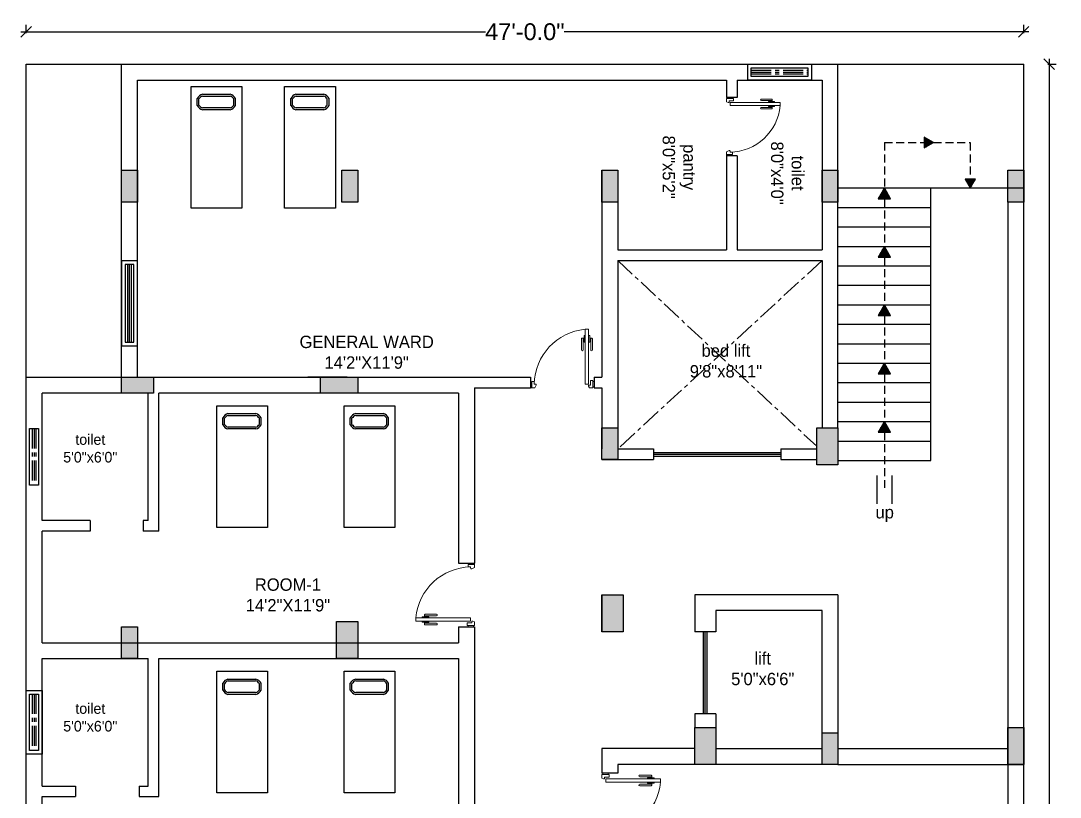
# Model space of a CAD drawing. Header units: inches. Extents: x 204954 to 440946, y -300749 to -143756.
# Drawn here: x 209746 to 210333, y -144468 to -144030 of the extents above; entities that cross this region are included whole.
import ezdxf

# ---------------------------------------------------------------- set-up
doc = ezdxf.new("R2010")
doc.units = ezdxf.units.IN
doc.header["$LTSCALE"] = 9
doc.header["$MEASUREMENT"] = 0
doc.linetypes.add('CENTER', pattern=[2, 1.25, -0.25, 0.25, -0.25])
doc.linetypes.add('DASHED', pattern=[0.75, 0.5, -0.25])
doc.layers.get('Defpoints').update_dxf_attribs({"lineweight": 0})
doc.layers.add('beam framing', color=91, linetype='Continuous')
for name, color, linetype, lineweight in [('COLUMNS', 1, 'Continuous', 30), ('PUERTAS', 40, 'Continuous', 15), ('PUERTAS MADERA', 37, 'Continuous', 13)]:
    doc.layers.add(name, color=color, linetype=linetype, lineweight=lineweight)
doc.layers.add('Hatch', color=7, linetype='Continuous', lineweight=15, true_color=0xa3a3a3)
doc.styles.add('outer', font='arial.ttf', dxfattribs={"height": 24})
doc.styles.add('SST1', font='arial.ttf', dxfattribs={"height": 9.5})
doc.dimstyles.new('DIMA-1', dxfattribs={"dimtxt": 9.5, "dimasz": 6, "dimexe": 4, "dimexo": 4, "dimgap": 0.25, "dimtad": 0, "dimdec": 1, "dimzin": 3, "dimdsep": 46, "dimlunit": 4, "dimtxsty": 'SST1', "dimblk1": 'OBLIQUE', "dimblk2": 'OBLIQUE', "dimsah": 1, "dimcen": 0, "dimdle": 3, "dimclrd": 3, "dimclre": 3, "dimclrt": 7, "dimadec": 0, "dimazin": 0, "dimtfac": 1, "dimtdec": 1, "dimtix": 1, "dimtmove": 2, "dimatfit": 3, "dimfxl": 4, "dimfxlon": 1, "dimtolj": 1, "dimtzin": 3, "dimarcsym": 0})

# ---------------------------------------------------------------- blocks, each defined once
blk = doc.blocks.new('A$C31806C9B')
at = {"layer": 'Hatch'}
blk.add_hatch(color=256, dxfattribs=at).paths.add_polyline_path([(0, -21), (0, 0), (-12, 0), (-12, -21)])
at = {"layer": 'COLUMNS'}
blk.add_lwpolyline([(-12, 0), (0, 0), (0, -21), (-12, -21)], close=True, dxfattribs=at)
blk = doc.blocks.new('A$C00142961')
at = {"layer": 'Hatch'}
blk.add_hatch(color=256, dxfattribs=at).paths.add_polyline_path([(9, 0), (0, 0), (0, -21), (9, -21)])
at = {"layer": 'COLUMNS'}
blk.add_lwpolyline([(0, 0), (9, 0), (9, -21), (0, -21)], close=True, dxfattribs=at)
blk = doc.blocks.new('A$C5E2070FF')
at = {"layer": 'Hatch'}
blk.add_hatch(color=256, dxfattribs=at).paths.add_polyline_path([(18, -9), (18, 0), (0, 0), (0, -9)])
at = {"layer": 'COLUMNS'}
blk.add_lwpolyline([(18, 0), (18, -9), (0, -9), (0, 0)], close=True, dxfattribs=at)
blk = doc.blocks.new('_Oblique')
at = {"color": 0, "linetype": 'ByBlock', "lineweight": -2}
blk.add_line((-0.5, -0.5), (0.5, 0.5), dxfattribs=at)
blk = doc.blocks.new('*D23')
at = {"layer": 'beam framing', "color": 3, "lineweight": -2, "transparency": 16777216}
for p, q in [((209748.63, -144036.5), (209748.63, -144031.75)), ((210312.63, -144036.5), (210312.63, -144031.75)), ((209745.63, -144035.75), (210008.34, -144035.75)), ((210315.63, -144035.75), (210052.92, -144035.75))]:
    blk.add_line(p, q, dxfattribs=at)
at = {"layer": 'Defpoints', "color": 0, "transparency": 16777216}
for p in [(210312.63, -144035.75), (209748.63, -144054.01), (210312.63, -144054.01)]:
    blk.add_point(p, dxfattribs=at)
at = {"layer": 'beam framing', "color": 3, "lineweight": -2, "transparency": 16777216, "xscale": 6, "yscale": 6, "zscale": 6, "rotation": 180}
blk.add_blockref('_Oblique', (209748.63, -144035.75), dxfattribs=at)
at = {"layer": 'beam framing', "color": 3, "lineweight": -2, "transparency": 16777216, "xscale": 6, "yscale": 6, "zscale": 6}
blk.add_blockref('_Oblique', (210312.63, -144035.75), dxfattribs=at)
at = {"layer": 'beam framing', "color": 7, "transparency": 16777216, "insert": (210030.63, -144035.75), "char_height": 9.5, "attachment_point": 5, "style": 'SST1'}
blk.add_mtext('\\A1;47\'-0.0"', dxfattribs=at)
blk = doc.blocks.new('*D24')
at = {"layer": 'beam framing', "color": 3, "lineweight": -2, "transparency": 16777216}
for p, q in [((210327.06, -144051.01), (210327.06, -144547.9)), ((210326.31, -144054.01), (210331.06, -144054.01)), ((210327.06, -145089.01), (210327.06, -144592.12)), ((210326.31, -145086.01), (210331.06, -145086.01))]:
    blk.add_line(p, q, dxfattribs=at)
at = {"layer": 'Defpoints', "color": 0, "transparency": 16777216}
for p in [(210312.63, -144054.01), (210312.63, -145086.01), (210327.06, -145086.01)]:
    blk.add_point(p, dxfattribs=at)
at = {"layer": 'beam framing', "color": 3, "lineweight": -2, "transparency": 16777216, "xscale": 6, "yscale": 6, "zscale": 6}
for p, rotation in [((210327.06, -144054.01), 90), ((210327.06, -145086.01), 270)]:
    blk.add_blockref('_Oblique', p, dxfattribs=dict(at, rotation=rotation))
at = {"layer": 'beam framing', "color": 7, "transparency": 16777216, "insert": (210327.06, -144570.01), "char_height": 9.5, "attachment_point": 5, "rotation": 90, "style": 'SST1'}
blk.add_mtext('\\A1;86\'-0.0"', dxfattribs=at)
blk = doc.blocks.new('dgfgf')
at = {"layer": 'PUERTAS', "color": 253}
for p, q in [((-4.11, 20.44), (-3.69, 20.44)), ((-0.94, 20.44), (-1.35, 20.44))]:
    blk.add_line(p, q, dxfattribs=at)
for points in [[(-3.24, 22.24), (-3.69, 22.24), (-3.69, 19.36), (-3.24, 19.36)], [(-1.8, 22.24), (-1.35, 22.24), (-1.35, 19.36), (-1.8, 19.36)]]:
    blk.add_lwpolyline(points, dxfattribs=at)
for points in [[(-4.11, 21.16), (-4.11, 16.12, -1), (-4.83, 16.12), (-4.83, 20.8, -0.414214), (-4.47, 21.16), (-3.69, 21.16)], [(-0.94, 21.16), (-0.94, 16.12, 1), (-0.22, 16.12), (-0.22, 20.8, 0.414214), (-0.58, 21.16), (-1.35, 21.16)]]:
    blk.add_lwpolyline(points, format="xyb", dxfattribs=at)
at = {"layer": 'PUERTAS MADERA'}
for p, q in [((-3.24, 24.85), (-1.8, 24.85)), ((-3.24, 1.63), (-3.24, 24.85)), ((-1.8, 24.85), (-1.8, 1.63)), ((-25.92, 1.8), (-26.46, 1.8)), ((-25.92, 2.7), (-24.84, 2.7)), ((-25.92, 0), (-25.92, 2.7)), ((-24.84, 2.7), (-24.84, 1.63)), ((-24.84, 1.63), (-24.39, 1.63)), ((-24.66, 0), (-24.04, 1.18)), ((-1.8, 1.63), (-3.24, 1.63)), ((-1.5, 0), (-1.88, 0.73)), ((-1.08, 1.18), (-1.53, 1.18)), ((-1.5, 0), (0, 0)), ((-1.08, 3.15), (-1.08, 1.18)), ((0, 3.15), (-1.08, 3.15)), ((0, 0), (0, 3.15)), ((0, 2.7), (0.54, 2.7)), ((0, 0.45), (0.54, 0.45)), ((-25.92, 0), (-26.46, 0)), ((-24.66, 0), (-25.92, 0))]:
    blk.add_line(p, q, dxfattribs=at)
at = {"layer": 'PUERTAS MADERA', "color": 251}
blk.add_arc((-1.08, 1.18), 23.77, 95.224, 178.9225, dxfattribs=at)
at = {"layer": 'PUERTAS MADERA'}
for centre, start, end in [((-24.39, 1.27), 345.0691, 90.0005), ((-1.53, 0.82), 90.0055, 194.9369)]:
    blk.add_arc(centre, 0.36, start, end, dxfattribs=at)

msp = doc.modelspace()

# ---------------------------------------------------------------- hatches: boundary and pattern name
at = {"layer": 'beam framing'}
h = msp.add_hatch(dxfattribs=at)
h.set_pattern_fill('ANSI31', color=1)
h.set_pattern_definition([(45, (3389.50098, -258.87738), (-0.08838834765, 0.08838834765), [])])
h.paths.add_polyline_path([(210233.88056, -144256.00926), (210230.38318, -144262.06691), (210237.37794, -144262.06691)])
h.paths.add_polyline_path([(210233.88056, -144223.00926), (210230.38318, -144229.06691), (210237.37794, -144229.06691)])
h.paths.add_polyline_path([(210233.88056, -144190.00926), (210230.38318, -144196.06691), (210237.37794, -144196.06691)])
h.paths.add_polyline_path([(210230.38318, -144163.06691), (210237.37794, -144163.06691), (210233.88056, -144157.00926)])
h.paths.add_polyline_path([(210237.37794, -144130.06691), (210233.88056, -144124.00926), (210230.38318, -144130.06691)])
h.paths.add_polyline_path([(210256.43925, -144101.36637), (210261.62312, -144098.37346), (210256.43925, -144095.38055)])
h.paths.add_polyline_path([(210279.58368, -144119.03797), (210282.45385, -144124.00926), (210285.32403, -144119.03797)])

# ---------------------------------------------------------------- linework, layer by layer
at = {"color": 6}
for p, q in [((209866.01996, -144077.11642), (209866.01996, -144073.70537)), ((209867.01996, -144077.3906), (209867.01996, -144073.43119)), ((209918.91388, -144077.11642), (209918.91388, -144073.70537)), ((209919.91388, -144077.3906), (209919.91388, -144073.43119)), ((209880.51006, -144257.58825), (209880.51006, -144254.17721)), ((209881.51006, -144257.86244), (209881.51006, -144253.90302)), ((209952.56149, -144257.58825), (209952.56149, -144254.1772)), ((209953.56149, -144257.86244), (209953.56149, -144253.90302)), ((209880.51001, -144407.58835), (209880.51001, -144404.1773)), ((209881.51001, -144407.86253), (209881.51001, -144403.90311)), ((209952.56144, -144407.58834), (209952.56144, -144404.1773)), ((209953.56144, -144407.86253), (209953.56144, -144403.90311))]:
    msp.add_line(p, q, dxfattribs=at)
at = {"color": 2}
for points in [[(209841.88917, -144135.38759), (209841.88917, -144066.58744), (209870.589, -144066.58744), (209870.589, -144135.38759)], [(209894.78309, -144135.38759), (209894.78309, -144066.58744), (209923.48291, -144066.58744), (209923.48291, -144135.38759)], [(209856.37927, -144315.85943), (209856.37927, -144247.05927), (209885.0791, -144247.05927), (209885.0791, -144315.85943)], [(209928.4307, -144315.85943), (209928.4307, -144247.05927), (209957.13052, -144247.05927), (209957.13052, -144315.85943)], [(209856.37922, -144465.85952), (209856.37922, -144397.05936), (209885.07905, -144397.05936), (209885.07905, -144465.85952)], [(209928.43065, -144465.85952), (209928.43065, -144397.05936), (209957.13047, -144397.05936), (209957.13047, -144465.85952)]]:
    msp.add_lwpolyline(points, close=True, dxfattribs=at)
at = {"color": 6}
for points in [[(209845.3454, -144077.3906), (209845.3454, -144073.43119)], [(209846.3454, -144077.11642), (209846.3454, -144073.70537)], [(209848.28014, -144071.07437), (209864.08522, -144071.07437)], [(209848.43375, -144072.07437), (209863.93161, -144072.07437)], [(209898.23932, -144077.3906), (209898.23932, -144073.43119)], [(209899.23932, -144077.11642), (209899.23932, -144073.70537)], [(209901.17406, -144071.07437), (209916.97914, -144071.07437)], [(209901.32767, -144072.07437), (209916.82553, -144072.07437)], [(209864.08522, -144079.74742), (209848.28014, -144079.74742)], [(209863.93161, -144078.74742), (209848.43375, -144078.74742)], [(209916.97914, -144079.74742), (209901.17406, -144079.74742)], [(209916.82553, -144078.74742), (209901.32767, -144078.74742)], [(209862.77024, -144251.54621), (209878.57532, -144251.54621)], [(209862.92385, -144252.54621), (209878.42171, -144252.54621)], [(209934.82167, -144251.54621), (209950.62675, -144251.54621)], [(209934.97528, -144252.54621), (209950.47314, -144252.54621)], [(209859.8355, -144257.86244), (209859.8355, -144253.90302)], [(209860.8355, -144257.58825), (209860.8355, -144254.17721)], [(209931.88693, -144257.86244), (209931.88693, -144253.90302)], [(209932.88693, -144257.58825), (209932.88693, -144254.1772)], [(209878.57532, -144260.21925), (209862.77024, -144260.21925)], [(209878.42171, -144259.21925), (209862.92385, -144259.21925)], [(209950.62675, -144260.21925), (209934.82167, -144260.21925)], [(209950.47314, -144259.21925), (209934.97528, -144259.21925)], [(209859.83545, -144407.86253), (209859.83545, -144403.90311)], [(209860.83545, -144407.58835), (209860.83545, -144404.1773)], [(209862.77019, -144401.5463), (209878.57527, -144401.5463)], [(209862.9238, -144402.5463), (209878.42166, -144402.5463)], [(209931.88688, -144407.86253), (209931.88688, -144403.90311)], [(209932.88688, -144407.58834), (209932.88688, -144404.1773)], [(209934.82162, -144401.5463), (209950.6267, -144401.5463)], [(209934.97523, -144402.5463), (209950.47309, -144402.5463)], [(209878.57527, -144410.21934), (209862.77019, -144410.21934)], [(209878.42166, -144409.21934), (209862.9238, -144409.21934)], [(209950.6267, -144410.21934), (209934.82162, -144410.21934)], [(209950.47309, -144409.21934), (209934.97523, -144409.21934)]]:
    msp.add_lwpolyline(points, dxfattribs=at)
for centre, radius, start, end in [((209849.69524, -144075.84207), 4.97327, 106.53136897, 151.00271529), ((209849.69524, -144075.84207), 3.97327, 108.51138115, 147.46814053), ((209862.67012, -144075.84207), 3.97327, 32.53185975, 71.48861885), ((209862.67012, -144075.84207), 4.97327, 28.99728471, 73.46863103), ((209902.58916, -144075.84207), 4.97327, 106.53136897, 151.00271529), ((209902.58916, -144075.84207), 3.97327, 108.51138115, 147.46814053), ((209915.56404, -144075.84207), 3.97327, 32.53185975, 71.48861885), ((209915.56404, -144075.84207), 4.97327, 28.99728471, 73.46863103), ((209849.69524, -144074.97972), 4.97327, 208.99728471, 253.46863103), ((209849.69524, -144074.97972), 3.97327, 212.53185947, 251.48861885), ((209862.67012, -144074.97972), 3.97327, 288.51138115, 327.46814025), ((209862.67012, -144074.97972), 4.97327, 286.53136897, 331.00271529), ((209902.58916, -144074.97972), 4.97327, 208.99728471, 253.46863103), ((209902.58916, -144074.97972), 3.97327, 212.53185947, 251.48861885), ((209915.56404, -144074.97972), 3.97327, 288.51138115, 327.46814025), ((209915.56404, -144074.97972), 4.97327, 286.53136897, 331.00271529), ((209864.18534, -144256.31391), 4.97327, 106.53136897, 151.00271529), ((209864.18534, -144256.31391), 3.97327, 108.51138115, 147.46814053), ((209877.16022, -144256.31391), 3.97327, 32.53185975, 71.48861885), ((209877.16022, -144256.31391), 4.97327, 28.99728471, 73.46863103), ((209936.23676, -144256.31391), 4.97327, 106.53136897, 151.00271529), ((209936.23676, -144256.31391), 3.97327, 108.51138115, 147.46814053), ((209949.21165, -144256.31391), 3.97327, 32.53185975, 71.48861885), ((209949.21165, -144256.31391), 4.97327, 28.99728471, 73.46863103), ((209864.18534, -144255.45155), 4.97327, 208.99728471, 253.46863103), ((209864.18534, -144255.45155), 3.97327, 212.53185947, 251.48861885), ((209877.16022, -144255.45155), 3.97327, 288.51138115, 327.46814025), ((209877.16022, -144255.45155), 4.97327, 286.53136897, 331.00271529), ((209936.23676, -144255.45155), 4.97327, 208.99728471, 253.46863103), ((209936.23676, -144255.45155), 3.97327, 212.53185947, 251.48861885), ((209949.21165, -144255.45155), 3.97327, 288.51138115, 327.46814025), ((209949.21165, -144255.45155), 4.97327, 286.53136897, 331.00271529), ((209864.18529, -144406.314), 4.97327, 106.53136897, 151.00271529), ((209864.18529, -144406.314), 3.97327, 108.51138115, 147.46814053), ((209877.16018, -144406.314), 3.97327, 32.53185975, 71.48861885), ((209877.16018, -144406.314), 4.97327, 28.99728471, 73.46863103), ((209936.23672, -144406.314), 4.97327, 106.53136897, 151.00271529), ((209936.23672, -144406.314), 3.97327, 108.51138115, 147.46814053), ((209949.2116, -144406.314), 3.97327, 32.53185975, 71.48861885), ((209949.2116, -144406.314), 4.97327, 28.99728471, 73.46863103), ((209864.18529, -144405.45164), 4.97327, 208.99728471, 253.46863103), ((209864.18529, -144405.45164), 3.97327, 212.53185947, 251.48861885), ((209877.16018, -144405.45164), 3.97327, 288.51138115, 327.46814025), ((209877.16018, -144405.45164), 4.97327, 286.53136897, 331.00271529), ((209936.23672, -144405.45164), 4.97327, 208.99728471, 253.46863103), ((209936.23672, -144405.45164), 3.97327, 212.53185947, 251.48861885), ((209949.2116, -144405.45164), 3.97327, 288.51138115, 327.46814025), ((209949.2116, -144405.45164), 4.97327, 286.53136897, 331.00271529)]:
    msp.add_arc(centre, radius, start, end, dxfattribs=at)
at = {"layer": 'beam framing', "color": 1}
for p, q in [((209748.63055, -144054.00926), (210312.63052, -144054.00926)), ((209748.63055, -144231.00925), (209748.63055, -144054.00926)), ((209802.63056, -144231.00925), (209802.63056, -144054.00926)), ((210207.63059, -144259.50934), (210207.63056, -144054.00926)), ((210312.63052, -145086.00926), (210312.63052, -144054.00926)), ((209811.63056, -144063.00926), (210144.63056, -144063.00926)), ((209811.63056, -144231.00925), (209811.63056, -144063.00926)), ((210144.63056, -144063.00926), (210144.63056, -144072.78462)), ((210150.63056, -144063.00926), (210198.63056, -144063.00926)), ((210150.63056, -144063.00926), (210150.63056, -144072.78462)), ((210198.63056, -144063.00926), (210198.63056, -144159.00925)), ((210150.63056, -144072.78462), (210144.63056, -144072.78462)), ((210144.63056, -144105.78462), (210144.63056, -144159.00925)), ((210150.63056, -144105.78462), (210144.63056, -144105.78462)), ((210150.63056, -144105.78462), (210150.63056, -144159.00925)), ((210074.13056, -144114.00925), (210074.13056, -144159.00925)), ((210083.13053, -144114.00925), (210083.13053, -144159.00925)), ((210260.13054, -144278.00926), (210260.13054, -144124.00926)), ((210303.63052, -144132.00925), (210303.63052, -144532.37253)), ((210074.13053, -144159.00925), (210074.13053, -144231.00925)), ((210083.13053, -144159.00925), (210144.63056, -144159.00925)), ((210150.63056, -144159.00925), (210198.63056, -144159.00925)), ((210083.13053, -144165.00925), (210198.63056, -144165.00925)), ((210083.13053, -144165.00925), (210083.13053, -144271.50925)), ((210198.63056, -144165.00925), (210198.63056, -144259.50933)), ((209748.63055, -145086.00926), (209748.63055, -144231.00925)), ((209748.63055, -144231.00925), (210002.13051, -144231.00925)), ((209930.13056, -144231.00925), (209907.82435, -144231.00925)), ((210002.13051, -144231.00925), (210033.80476, -144231.00925)), ((210033.80476, -144231.00925), (210033.80476, -144237.00925)), ((210069.80476, -144231.00925), (210074.13053, -144231.00925)), ((210069.80476, -144231.00925), (210069.80476, -144237.00925)), ((209757.63055, -144312.00925), (209757.63055, -144240.00925)), ((209817.63055, -144240.00925), (209757.63055, -144240.00925)), ((209817.63055, -144312.00925), (209817.63055, -144240.00925)), ((209823.63055, -144318.00925), (209823.63055, -144240.00925)), ((209993.13051, -144240.00925), (209823.63055, -144240.00925)), ((209993.13051, -144240.00925), (209993.13053, -144336.00922)), ((210002.13051, -144237.00925), (210002.13053, -144336.00922)), ((210002.13051, -144237.00925), (210033.80476, -144237.00925)), ((210069.80476, -144237.00925), (210074.13053, -144237.00925)), ((210074.13053, -144237.00925), (210074.13053, -144271.50925)), ((210083.13053, -144271.50925), (210103.38056, -144271.50925)), ((210103.38056, -144271.50925), (210103.38056, -144277.50925)), ((210175.38056, -144271.50925), (210195.6306, -144271.50925)), ((210175.38056, -144271.50925), (210175.38056, -144277.50925)), ((210074.13053, -144277.50925), (210103.38056, -144277.50925)), ((210175.38056, -144277.50925), (210195.6306, -144277.50925)), ((209784.76856, -144312.00925), (209757.63055, -144312.00925)), ((209784.76856, -144312.00925), (209784.76856, -144318.00925)), ((209817.63055, -144312.00925), (209814.76856, -144312.00925)), ((209814.76856, -144312.00925), (209814.76856, -144318.00925)), ((209757.63055, -144381.00926), (209757.63055, -144318.00925)), ((209784.76856, -144318.00925), (209757.63055, -144318.00925)), ((209823.63055, -144318.00925), (209814.76856, -144318.00925)), ((209993.13053, -144336.00922), (210002.13053, -144336.00922)), ((210074.13056, -144353.87282), (210074.13056, -144374.87282)), ((210126.63055, -144353.87283), (210126.63054, -144374.87281)), ((210207.63056, -144353.87285), (210126.63055, -144353.87283)), ((210207.63056, -144353.87285), (210207.63052, -144353.87285)), ((210207.63056, -144353.87285), (210207.63056, -144449.87284)), ((210138.63055, -144362.87284), (210138.63054, -144374.87282)), ((210198.63055, -144362.87285), (210138.63055, -144362.87284)), ((210198.63052, -144431.87285), (210198.63055, -144362.87285)), ((210207.63056, -144362.87285), (210207.63052, -144362.87285)), ((209993.13053, -144372.00922), (209993.13053, -144381.00934)), ((209993.13053, -144372.00922), (210002.13053, -144372.00922)), ((210002.13053, -144372.00922), (210002.13056, -144537.21127)), ((210138.63054, -144374.87282), (210126.63054, -144374.87281)), ((209757.63055, -144381.00926), (209993.13053, -144381.00934)), ((209757.63055, -144390.00926), (209817.63055, -144390.00928)), ((209757.63055, -144462.00926), (209757.63055, -144390.00926)), ((209817.63055, -144462.00928), (209817.63055, -144390.00926)), ((209823.63055, -144468.00929), (209823.63055, -144390.00926)), ((209823.63055, -144390.00929), (209993.13053, -144390.00934)), ((209993.13053, -144390.00934), (209993.13056, -144537.21127)), ((210126.63054, -144421.2774), (210126.63053, -144428.87283)), ((210138.63052, -144421.2774), (210126.63054, -144421.2774)), ((210138.63052, -144421.2774), (210138.63052, -144428.87283)), ((210074.13056, -144440.87285), (210074.13056, -144454.76805)), ((210126.63053, -144440.87285), (210074.13056, -144440.87285)), ((210138.63052, -144440.87285), (210198.63052, -144440.87285)), ((210207.63056, -144440.87284), (210303.63056, -144440.87284)), ((210083.13056, -144449.87282), (210083.13056, -144454.76805)), ((210207.63056, -144449.87284), (210083.13056, -144449.87282)), ((210207.63056, -144449.87284), (210312.63056, -144449.87284)), ((210083.13056, -144454.76805), (210074.13056, -144454.76805)), ((209757.63052, -144462.00926), (209776.61822, -144462.00927)), ((209776.61822, -144462.00927), (209776.61822, -144468.00927)), ((209812.61822, -144462.00928), (209817.63055, -144462.00928)), ((209812.61822, -144462.00928), (209812.61822, -144468.00928)), ((209757.63052, -144468.00926), (209776.61822, -144468.00927)), ((209757.63055, -144578.87279), (209757.63055, -144468.00926)), ((209812.61822, -144468.00928), (209823.63055, -144468.00929))]:
    msp.add_line(p, q, dxfattribs=at)
at = {"layer": 'beam framing', "color": 6, "linetype": 'CENTER'}
for p, q in [((210158.63056, -144057.50926), (210190.63056, -144057.50926)), ((210158.63056, -144058.50926), (210190.63056, -144058.50926)), ((210158.63056, -144059.50926), (210190.63056, -144059.50926)), ((209752.13055, -144260.00925), (209752.13055, -144292.00925)), ((209753.13055, -144260.00925), (209753.13055, -144292.00925)), ((209754.13055, -144260.00925), (209754.13055, -144292.00925)), ((209752.13055, -144410.00926), (209752.13055, -144442.00926)), ((209753.13055, -144410.00926), (209753.13055, -144442.00926)), ((209754.13055, -144410.00926), (209754.13055, -144442.00926))]:
    msp.add_line(p, q, dxfattribs=at)
at = {"layer": 'beam framing', "color": 2, "linetype": 'DASHED'}
for p, q in [((210233.88056, -144098.37346), (210233.88056, -144124.00926)), ((210233.88056, -144098.37346), (210256.43925, -144098.37346)), ((210261.62312, -144098.37346), (210282.45385, -144098.37346)), ((210282.45385, -144098.37346), (210282.45385, -144119.03797)), ((210233.88056, -144130.06691), (210233.88056, -144157.00926)), ((210233.88056, -144163.06691), (210233.88056, -144190.00926)), ((210233.88056, -144196.06691), (210233.88056, -144223.00926)), ((210233.88056, -144229.06691), (210233.88056, -144256.00926)), ((210233.88056, -144262.06691), (210233.88056, -144295.36045))]:
    msp.add_line(p, q, dxfattribs=at)
at = {"layer": 'beam framing', "color": 8, "linetype": 'DASHED', "lineweight": 25, "ltscale": 18}
msp.add_line((210207.63049, -144114.00923), (210207.63056, -144114.00936), dxfattribs=at)
at = {"layer": 'beam framing', "ltscale": 18}
for p, q in [((210207.63057, -144124.00926), (210312.63052, -144124.00926)), ((210207.63057, -144135.00926), (210260.13054, -144135.00926)), ((210207.63057, -144146.00926), (210260.13054, -144146.00926)), ((210207.63057, -144157.00926), (210260.13054, -144157.00926)), ((210207.63057, -144168.00926), (210260.13054, -144168.00926)), ((210207.63057, -144179.00926), (210260.13054, -144179.00926)), ((210207.63057, -144190.00926), (210260.13054, -144190.00926)), ((210207.63057, -144201.00926), (210260.13054, -144201.00926)), ((210207.63057, -144212.00926), (210260.13054, -144212.00926)), ((210207.63057, -144223.00926), (210260.13054, -144223.00926)), ((210207.63057, -144234.00926), (210260.13054, -144234.00926)), ((210207.63057, -144245.00926), (210260.13054, -144245.00926)), ((210207.63057, -144256.00926), (210260.13054, -144256.00926)), ((210207.63057, -144267.00926), (210260.13054, -144267.00926)), ((210207.63057, -144278.00926), (210260.13054, -144278.00926))]:
    msp.add_line(p, q, dxfattribs=at)
at = {"layer": 'beam framing', "color": 4}
for p, q in [((209806.13056, -144211.21862), (209806.13056, -144167.21862)), ((209807.13056, -144211.21862), (209807.13056, -144167.21862)), ((209808.13056, -144211.21862), (209808.13056, -144167.21862)), ((210103.38056, -144273.50925), (210175.38056, -144273.50925)), ((210103.38056, -144274.50925), (210175.38056, -144274.50925)), ((210103.38056, -144275.50925), (210175.38056, -144275.50925)), ((210131.63053, -144421.2774), (210131.63054, -144374.87281)), ((210132.63053, -144421.2774), (210132.63054, -144374.87281)), ((210133.63053, -144421.2774), (210133.63054, -144374.87281))]:
    msp.add_line(p, q, dxfattribs=at)
at = {"layer": 'beam framing', "color": 42, "linetype": 'CENTER'}
for p, q in [((210083.13053, -144165.00925), (210195.6306, -144270.00933)), ((210198.63056, -144165.00925), (210083.13053, -144271.50925))]:
    msp.add_line(p, q, dxfattribs=at)
at = {"layer": 'beam framing', "color": 6}
for p, q in [((210229.6504, -144286.5442), (210229.6504, -144302.56772)), ((210238.11072, -144286.5442), (210238.11072, -144302.56772))]:
    msp.add_line(p, q, dxfattribs=at)
at = {"layer": 'beam framing', "color": 5}
for points in [[(210156.63056, -144054.00926), (210192.63056, -144054.00926), (210192.63056, -144063.00926), (210156.63056, -144063.00926)], [(210158.63056, -144056.00926), (210190.63056, -144056.00926), (210190.63056, -144061.00926), (210158.63056, -144061.00926)], [(209802.63056, -144213.21862), (209811.63056, -144213.21862), (209811.63056, -144165.21862), (209802.63056, -144165.21862)], [(209804.63056, -144211.21862), (209809.63056, -144211.21862), (209809.63056, -144167.21862), (209804.63056, -144167.21862)], [(209750.63055, -144260.00925), (209755.63055, -144260.00925), (209755.63055, -144292.00925), (209750.63055, -144292.00925)], [(209748.63055, -144408.00926), (209757.63055, -144408.00926), (209757.63055, -144444.00926), (209748.63055, -144444.00926)], [(209750.63055, -144410.00926), (209755.63055, -144410.00926), (209755.63055, -144442.00926), (209750.63055, -144442.00926)]]:
    msp.add_lwpolyline(points, close=True, dxfattribs=at)
at = {"layer": 'beam framing', "color": 1}
for points in [[(210261.62312, -144098.37346), (210256.43925, -144095.38055), (210256.43925, -144101.36637)], [(210282.45385, -144124.00926), (210285.32403, -144119.03797), (210279.58368, -144119.03797)], [(210233.88056, -144124.00926), (210230.38318, -144130.06691), (210237.37794, -144130.06691)], [(210233.88056, -144157.00926), (210230.38318, -144163.06691), (210237.37794, -144163.06691)], [(210233.88056, -144190.00926), (210230.38318, -144196.06691), (210237.37794, -144196.06691)], [(210233.88056, -144223.00926), (210230.38318, -144229.06691), (210237.37794, -144229.06691)], [(210233.88056, -144256.00926), (210230.38318, -144262.06691), (210237.37794, -144262.06691)]]:
    msp.add_lwpolyline(points, close=True, dxfattribs=at)

# ---------------------------------------------------------------- block references
for p, xscale, yscale, zscale, rotation in [((210144.63554, -144073.44923), -1.222051851422816, 1.222051851422816, 1.222051851422816, 270), ((210002.12513, -144371.2842), -1.333147479374056, 1.333147479374056, 1.333147479374056, 90), ((210074.13599, -144455.49308), -1.333147448545646, 1.333147448545646, 1.333147448545646, 270)]:
    msp.add_blockref('dgfgf', p, dxfattribs=dict(xscale=xscale, yscale=yscale, zscale=zscale, rotation=rotation))
at = {"xscale": 1.333147479374056, "yscale": 1.333147479374056, "zscale": 1.333147479374056}
msp.add_blockref('dgfgf', (210069.07973, -144237.00386), dxfattribs=at)
at = {"layer": 'beam framing'}
for name, p, rotation in [('A$C5E2070FF', (209811.63056, -144114.00925), 270), ('A$C5E2070FF', (209936.13056, -144114.00925), 270), ('A$C5E2070FF', (210083.13056, -144114.00925), 270), ('A$C5E2070FF', (210207.63056, -144114.00925), 270), ('A$C5E2070FF', (210312.63053, -144114.00925), 270), ('A$C00142961', (209936.13056, -144231.00925), 270), ('A$C5E2070FF', (210083.13053, -144259.50925), 270), ('A$C5E2070FF', (209811.63056, -144372.00925), 270), ('A$C00142961', (210312.63056, -144449.87284), 180), ('A$C5E2070FF', (210207.63056, -144431.87284), 270)]:
    msp.add_blockref(name, p, dxfattribs=dict(at, rotation=rotation))
for name, p in [('A$C5E2070FF', (209802.63056, -144231.00925)), ('A$C31806C9B', (210207.6306, -144259.50933)), ('A$C31806C9B', (210086.13056, -144353.87282)), ('A$C31806C9B', (209936.13051, -144369.00935)), ('A$C31806C9B', (210138.63053, -144428.87282))]:
    msp.add_blockref(name, p, dxfattribs=at)

# ---------------------------------------------------------------- texts
at = {"color": 7, "lineweight": 30, "ltscale": 16, "char_height": 7, "attachment_point": 5, "rotation": 270, "style": 'outer'}
for s, insert in [('\\A1;{\\fBankGothic Lt BT|b0|i0|c0|p34;\\C256;pantry\\P8\'0"x5\'2"}', (210117.81834, -144112.23736)), ('\\A1;{\\fBankGothic Lt BT|b0|i0|c0|p34;\\C256;toilet\\P8\'0"x4\'0"}', (210179.07738, -144115.58819))]:
    msp.add_mtext(s, dxfattribs=dict(at, insert=insert))
at = {"color": 7, "lineweight": 30, "ltscale": 16, "attachment_point": 5, "style": 'outer'}
for s, insert, char_height in [('\\A1;{\\fBankGothic Lt BT|b0|i0|c0|p34;\\C256;GENERAL WARD\\P14\'2"X11\'9"}', (209941.18824, -144216.87742), 7), ('\\A1;{\\fBankGothic Lt BT|b0|i0|c0|p34;\\C256;bed lift\\P9\'8"x8\'11"}', (210144.3006, -144221.8187), 7), ('\\A1;{\\fBankGothic Lt BT|b0|i0|c0|p34;\\C256;toilet\\P5\'0"x6\'0"}', (209784.94612, -144271.20639), 6), ('\\A1;{\\fBankGothic Lt BT|b0|i0|c0|p34;\\C256;up}', (210234.05847, -144308.31181), 7), ('\\A1;{\\fBankGothic Lt BT|b0|i0|c0|p34;\\C256;ROOM-1\\P14\'2"X11\'9"}', (209896.67413, -144354.04358), 7), ('\\A1;{\\fBankGothic Lt BT|b0|i0|c0|p34;\\C256;lift\\P5\'0"x6\'6"}', (210165.09918, -144395.71534), 7), ('\\A1;{\\fBankGothic Lt BT|b0|i0|c0|p34;\\C256;toilet\\P5\'0"x6\'0"}', (209784.94612, -144423.23541), 6)]:
    msp.add_mtext(s, dxfattribs=dict(at, insert=insert, char_height=char_height))

# ---------------------------------------------------------------- dimensions: what is measured, and where the dimension line sits
at = {"layer": 'beam framing', "color": 1}
dim = msp.add_linear_dim(base=(210312.63052, -144035.7509), p1=(209748.63055, -144054.00926), p2=(210312.63052, -144054.00926), dimstyle='DIMA-1', override={"dimlunit": 3, "dimfxl": 0.75, "dimarcsym": 1}, dxfattribs=at)
dim.commit()
dim.dimension.update_dxf_attribs({"geometry": '*D23', "text_midpoint": (210030.63053, -144035.7509)})
dim = msp.add_linear_dim(base=(210327.05533, -145086.00926), p1=(210312.63052, -144054.00926), p2=(210312.63052, -145086.00926), angle=90, dimstyle='DIMA-1', override={"dimlunit": 3, "dimfxl": 0.75, "dimarcsym": 1}, dxfattribs=at)
dim.commit()
dim.dimension.update_dxf_attribs({"geometry": '*D24', "text_midpoint": (210327.05533, -144570.00926)})

doc.saveas('drawing.dxf')
